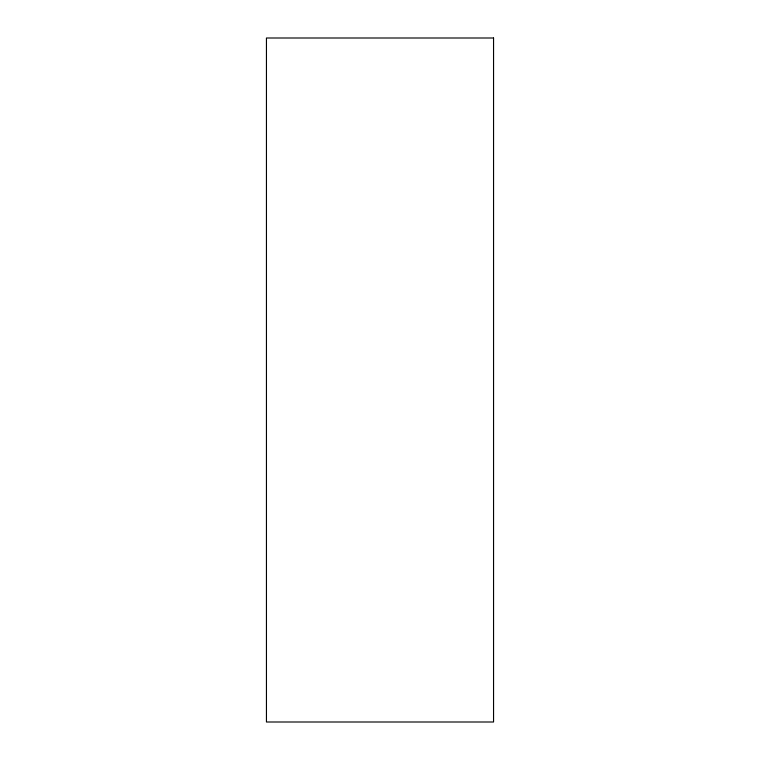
<?xml version="1.0" encoding="UTF-8"?>
<svg xmlns="http://www.w3.org/2000/svg" width="760" height="760" viewBox="0 0 760 760"><rect width="100%" height="100%" fill="white"/><g stroke="black" fill="none" stroke-linecap="round" stroke-linejoin="round"><path stroke-width="1.14" d="M493.553 38L266.447 38L266.447 722L493.553 722L493.553 38"/></g></svg>
